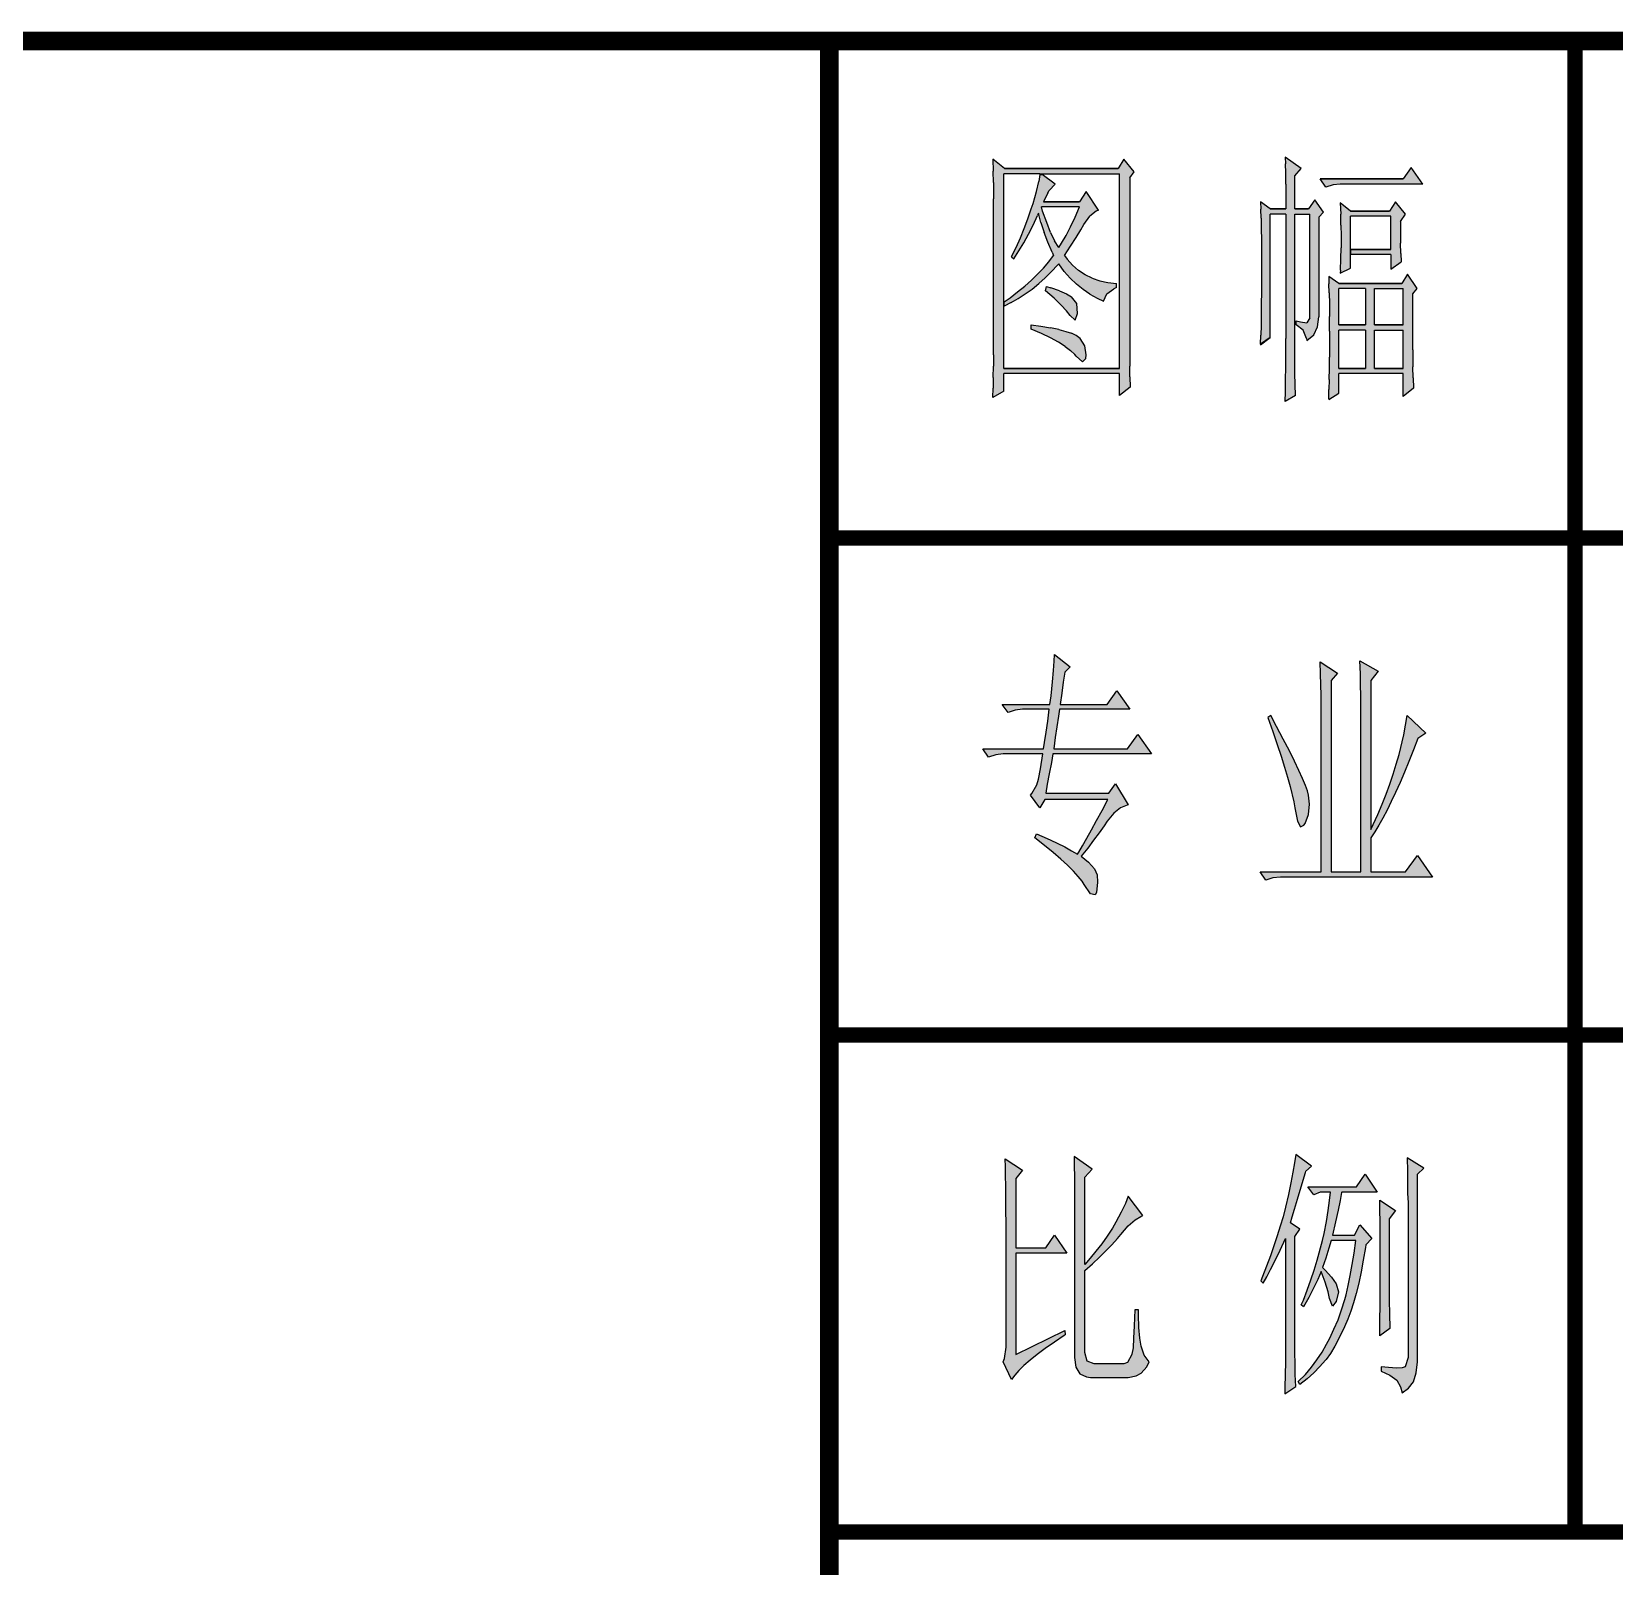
# Model space of a CAD drawing. Extents: x -383207 to 558143, y -95136 to 11777.
# Drawn here: x 192468 to 193742, y -92744 to -91509 of the extents above; entities that cross this region are included whole.
import ezdxf

# ---------------------------------------------------------------- set-up
doc = ezdxf.new("R2010")
doc.units = 0
doc.layers.get('0').update_dxf_attribs({"linetype": 'CONTINUOUS'})
doc.layers.add('1', color=7, linetype='CONTINUOUS')

msp = doc.modelspace()

# ---------------------------------------------------------------- hatches: boundary and pattern name
at = {"layer": '1'}
h = msp.add_hatch(color=2, dxfattribs=at)
h.paths.add_polyline_path([(193351.5, -91626.7), (193355, -91621.7), (193346.8, -91611.7), (193342.1, -91619.2), (193250.7, -91619.2), (193241.3, -91611.7), (193241.6, -91621.3), (193241.8, -91630.3), (193241.9, -91638.8), (193241.9, -91643.4), (193241.9, -91769.2), (193241.9, -91778.2), (193241.7, -91787.2), (193241.5, -91796), (193241.3, -91803.4), (193250.1, -91798.4), (193250.1, -91784.2), (193343.3, -91784.2), (193343.3, -91801.7), (193352, -91795), (193351.7, -91786.8), (193351.5, -91778.1), (193351.5, -91768.7), (193351.5, -91765)])
h.paths.add_polyline_path([(193250.1, -91623.4), (193279.2, -91623.4), (193343.3, -91623.4), (193343.3, -91780), (193250.1, -91780), (193250.1, -91730)], flags=16)
h.paths.add_polyline_path([(193255.2, -91723.1), (193261.3, -91718.5), (193267, -91713.9), (193272.4, -91709.1), (193277.4, -91704.2), (193282.1, -91699.3), (193286.3, -91694.3), (193290.3, -91689.2), (193289, -91686.5), (193285.6, -91678.5), (193282.7, -91670.6), (193280.1, -91662.7), (193278, -91655), (193277.2, -91656.9), (193273.8, -91664.6), (193270.2, -91671.9), (193266.3, -91678.9), (193262.4, -91685.5), (193258.2, -91691.7), (193256.5, -91690.1), (193256.5, -91689.9), (193260.1, -91682.6), (193263.5, -91675), (193266.7, -91667.4), (193269.5, -91659.6), (193272.2, -91651.7), (193273.7, -91647.2), (193276.5, -91637.6), (193278.3, -91629.6), (193279.1, -91623.9), (193281, -91623.9), (193291.4, -91631.7), (193286.8, -91636.7), (193285.6, -91638.6), (193282.1, -91645.9), (193311.2, -91645.9), (193316.5, -91637.5), (193326.4, -91652.6), (193324.4, -91653.5), (193319.4, -91657.6), (193314.7, -91664.2), (193312.2, -91668.6), (193308.3, -91674.7), (193304, -91681.6), (193299, -91689.2), (193301.2, -91692.1), (193305.5, -91696.9), (193310.3, -91701.1), (193315.6, -91704.6), (193321.2, -91707.4), (193327.4, -91709.5), (193333.9, -91710.9), (193341, -91711.7), (193341, -91715), (193338.7, -91716), (193333, -91720.1), (193330.5, -91725.9), (193325.3, -91723.6), (193319.5, -91720.3), (193314, -91716.6), (193308.7, -91712.2), (193303.7, -91707.3), (193298.9, -91701.9), (193294.4, -91695.9), (193293.5, -91696.9), (193288.5, -91702.1), (193283.5, -91707.1), (193278.3, -91711.7), (193272.9, -91716.1), (193267.4, -91720), (193261.8, -91723.7), (193256, -91727), (193250.6, -91729.8), (193250.6, -91726.3)], flags=0)
h.paths.add_polyline_path([(193283.8, -91717.5), (193284.5, -91714.2), (193288, -91715.2), (193295.1, -91717.7), (193300.7, -91720.1), (193304.8, -91722.5), (193308.9, -91727.8), (193309.5, -91735.9), (193307.6, -91741.2), (193303.7, -91737.5), (193300.7, -91733.7), (193296.3, -91729), (193290.7, -91723.6)], flags=0)
h.paths.add_polyline_path([(193272.2, -91745), (193280.1, -91746.1), (193287.8, -91747.4), (193294.4, -91748.7), (193300, -91750.2), (193304.7, -91751.7), (193308.3, -91753.4), (193311.6, -91756), (193315.5, -91761.9), (193316.5, -91769.2), (193316.2, -91772), (193313.5, -91774.8), (193308.3, -91770.1), (193307.3, -91768.8), (193303.9, -91765.7), (193299.5, -91762.4), (193294.2, -91759), (193287.8, -91755.5), (193280.5, -91752), (193272.2, -91748.4)], flags=0)
h.paths.add_polyline_path([(193294.4, -91682.6), (193291.1, -91677.3), (193287.9, -91670.7), (193284.7, -91662.7), (193281.4, -91653.5), (193280.4, -91650), (193311.2, -91650), (193307.6, -91658.4), (193304, -91666.1), (193300.3, -91673), (193296.6, -91679.3)], flags=0)
h = msp.add_hatch(color=2, dxfattribs=at)
h.paths.add_polyline_path([(193484.3, -91625), (193489.5, -91619.2), (193476.7, -91610), (193476.9, -91615.3), (193477.2, -91622.5), (193477.2, -91631.7), (193477.3, -91642.9), (193477.3, -91651.7), (193464.5, -91651.7), (193456.9, -91645.9), (193457.1, -91651.8), (193457.3, -91659), (193457.4, -91667.3), (193457.5, -91676.8), (193457.5, -91687.6), (193457.5, -91698.4), (193457.5, -91708.8), (193457.5, -91718.7), (193457.4, -91728.1), (193457.3, -91737), (193457.2, -91745.4), (193457.1, -91753.3), (193456.9, -91760.6), (193464.5, -91755), (193464.5, -91655.9), (193477.3, -91655.9), (193477.3, -91755.9), (193477.3, -91763), (193477.2, -91770.8), (193477.2, -91779.4), (193477, -91788.8), (193476.9, -91798.9), (193476.7, -91806.7), (193484.9, -91801.7), (193484.7, -91793), (193484.5, -91784.1), (193484.4, -91775.2), (193484.3, -91766.3), (193484.3, -91759.2), (193484.3, -91655.9), (193496.6, -91655.9), (193496.6, -91739.2), (193494.2, -91743.4), (193488.9, -91742.5), (193485.5, -91741.7), (193485.5, -91745), (193491, -91749.2), (193493.9, -91755.8), (193494.2, -91757.5), (193499.6, -91752.9), (193502.7, -91746.5), (193503.6, -91738.6), (193503.6, -91658.4), (193507.6, -91654.2), (193500.6, -91644.2), (193495.4, -91651.7), (193484.3, -91651.7)])
h.paths.add_polyline_path([(193578.1, -91618.4), (193571.7, -91627.5), (193504.7, -91627.5), (193509.4, -91634.2), (193515.2, -91632.3), (193521, -91631.7), (193587.4, -91631.7)])
h.paths.add_polyline_path([(193529.2, -91657.5), (193561.8, -91657.5), (193561.8, -91684.2), (193529.2, -91684.2), (193529.2, -91688.4), (193561.8, -91688.4), (193561.8, -91700), (193570, -91694.2), (193569.7, -91687.5), (193569.5, -91679.1), (193569.4, -91669.1), (193569.4, -91661.7), (193573.5, -91655.9), (193565.3, -91645.9), (193560.7, -91653.4), (193529.2, -91653.4), (193521, -91646.7), (193521.3, -91655.8), (193521.5, -91664.7), (193521.6, -91673.4), (193521.6, -91674.2), (193521.6, -91682.9), (193521.4, -91691.8), (193521.1, -91700.8), (193521, -91703.4), (193529.2, -91699.2), (193529.2, -91688.4), (193529.2, -91684.2)])
h.paths.add_polyline_path([(193579.3, -91720), (193582.8, -91715.8), (193575.2, -91704.2), (193570.6, -91711.7), (193519.9, -91711.7), (193511.7, -91705.9), (193511.9, -91711.9), (193512.1, -91719.3), (193512.2, -91728.1), (193512.2, -91738.3), (193512.3, -91750), (193512.3, -91750.9), (193512.3, -91761.3), (193512.2, -91771), (193512.2, -91780.2), (193512, -91788.8), (193511.9, -91796.9), (193511.7, -91804.4), (193511.7, -91805), (193519.9, -91800), (193519.9, -91784.2), (193571.7, -91784.2), (193571.7, -91802.5), (193579.9, -91795.9), (193579.6, -91787.5), (193579.4, -91778.7), (193579.3, -91769.5), (193579.3, -91765)])
h.paths.add_polyline_path([(193519.9, -91715.8), (193541.4, -91715.8), (193541.4, -91745), (193519.9, -91745)], flags=16)
h.paths.add_polyline_path([(193519.9, -91749.2), (193541.4, -91749.2), (193541.4, -91780), (193519.9, -91780)], flags=16)
h.paths.add_polyline_path([(193548.4, -91715.8), (193571.7, -91715.8), (193571.7, -91745), (193548.4, -91745)], flags=16)
h.paths.add_polyline_path([(193548.4, -91749.2), (193571.7, -91749.2), (193571.7, -91780), (193548.4, -91780)], flags=16)
h = msp.add_hatch(color=2, dxfattribs=at)
h.paths.add_polyline_path([(193286.8, -92106.3), (193288.5, -92097.1), (193289.7, -92090.2), (193369.1, -92090.2), (193358, -92074.6), (193349.7, -92086.2), (193290.4, -92086.2), (193291.6, -92077.2), (193293, -92068.4), (193294.2, -92059.8), (193294.9, -92054.4), (193351.6, -92054.4), (193341.1, -92039.5), (193333.5, -92050.4), (193295.6, -92050.4), (193296.8, -92041.3), (193298, -92032.6), (193299.2, -92024.5), (193303.7, -92020.2), (193290.9, -92010.3), (193290.6, -92015.7), (193290.1, -92023.1), (193289.4, -92032.3), (193288.2, -92043.5), (193287.3, -92050.4), (193248.9, -92050.4), (193253.6, -92057), (193259.3, -92055.1), (193265.2, -92054.4), (193286.8, -92054.4), (193285.6, -92063.9), (193284.2, -92072.7), (193283, -92081), (193282.1, -92086.2), (193233.2, -92086.2), (193238, -92092.8), (193243.7, -92090.9), (193249.6, -92090.2), (193281.6, -92090.2), (193279.7, -92102.3), (193278.1, -92110.6), (193276.9, -92115.3), (193272.8, -92122.2), (193271.6, -92123.6), (193279.2, -92133.6), (193283.3, -92127), (193334, -92127), (193329.3, -92135.7), (193324.8, -92144), (193320.7, -92151.4), (193316.9, -92158), (193313.6, -92164.2), (193310.5, -92169.4), (193309.6, -92171.1), (193304.6, -92168.2), (193299.4, -92165.2), (193287.5, -92159.5), (193280.9, -92156.4), (193276.4, -92154.5), (193275.2, -92157.8), (193283, -92164), (193289.9, -92169.7), (193296.1, -92174.9), (193301.5, -92179.9), (193306.3, -92184.6), (193310.1, -92188.9), (193313.2, -92192.7), (193314.8, -92195.3), (193320, -92202.9), (193323.8, -92203.8), (193324.8, -92201.9), (193325.7, -92193.6), (193325.2, -92187.7), (193323.1, -92182.9), (193318.4, -92177.5), (193312.4, -92172.7), (193317.7, -92166.1), (193322.4, -92159.7), (193326.9, -92153.8), (193330.9, -92148.1), (193333.5, -92144.5), (193338.8, -92138.1), (193344.2, -92133.8), (193349.4, -92131.5), (193350.4, -92131.2), (193340, -92114.4), (193334.7, -92122), (193284, -92122), (193285.2, -92114.6)])
h.paths.add_polyline_path([(193494.6, -92120.1), (193492.9, -92115.6), (193490.6, -92110.1), (193487.7, -92103.7), (193484.2, -92096.1), (193480.1, -92087.8), (193475.1, -92078.3), (193469.7, -92068.1), (193465.2, -92059.4), (193462.8, -92061), (193466.8, -92072.2), (193470.2, -92082.6), (193473.5, -92092.1), (193476.1, -92100.9), (193478.5, -92108.9), (193480.6, -92116.5), (193483.7, -92128.9), (193484.4, -92133.6), (193486.5, -92144.3), (193488.9, -92149), (193491.7, -92147.6), (193492.7, -92146.2), (193495.3, -92139.1), (193496.2, -92130.8), (193495.5, -92123.6)], flags=17)
h.paths.add_polyline_path([(193545.6, -92031.2), (193551.5, -92023.6), (193536.8, -92015.3), (193537.3, -92025.9), (193537.3, -92035.2), (193537.5, -92043), (193537.5, -92185.3), (193513.6, -92185.3), (193513.6, -92031.2), (193518.8, -92025.2), (193504.8, -92016.2), (193505, -92025.7), (193505.3, -92034.7), (193505.5, -92043), (193505.5, -92185.3), (193456.4, -92185.3), (193461.1, -92192), (193466.8, -92190.1), (193472.8, -92189.6), (193595.1, -92189.6), (193583, -92172), (193573.6, -92185.3), (193545.6, -92185.3), (193545.6, -92157.8), (193548.7, -92153.1), (193552, -92147.6), (193555.3, -92141.9), (193558.6, -92135.5), (193561.9, -92128.6), (193565.5, -92121.3), (193569.1, -92113.4), (193572.6, -92105.1), (193576.2, -92096.4), (193580, -92086.9), (193583.5, -92077.9), (193589.9, -92073.6), (193574.7, -92059.4), (193573.6, -92067.2), (193572.1, -92075), (193568.3, -92090.7), (193566, -92098.5), (193563.6, -92106.6), (193561, -92114.6), (193557.9, -92122.7), (193554.6, -92130.8), (193551.3, -92139.1), (193545.6, -92151.2)])
h = msp.add_hatch(color=2, dxfattribs=at)
h.paths.add_polyline_path([(193271.4, -92578.3), (193277.1, -92573.8), (193283.5, -92568.8), (193290.9, -92563.8), (193298.7, -92558.4), (193299.6, -92557.9), (193299.2, -92554.3), (193260, -92573.6), (193260, -92492), (193300.8, -92492), (193290.9, -92477.7), (193284, -92487.7), (193260, -92487.7), (193260, -92432), (193265.2, -92425.3), (193251.3, -92416.1), (193251.5, -92422.5), (193251.5, -92429.8), (193251.7, -92437.9), (193251.7, -92457.3), (193252, -92468.7), (193252, -92567.9), (193250.8, -92576.9), (193249.6, -92579.5), (193256.5, -92593.7), (193259.1, -92590.2), (193262.4, -92586.6), (193266.4, -92582.6)])
h.paths.add_polyline_path([(193365.3, -92583.5), (193367.2, -92579.5), (193363.2, -92574.3), (193360.8, -92566.9), (193359.6, -92560.5), (193358.9, -92552), (193358.5, -92541.8), (193358.5, -92537.7), (193355.6, -92537.7), (193355.1, -92550.5), (193354.7, -92560.5), (193354.2, -92568.3), (193353.2, -92573.3), (193353.2, -92573.6), (193349.7, -92580.2), (193346.8, -92581.1), (193322.9, -92581.1), (193317.4, -92579), (193315.5, -92572.1), (193315.3, -92571.2), (193315.3, -92506.2), (193321.5, -92500.7), (193327.1, -92495.3), (193332.4, -92490.3), (193337.1, -92485.3), (193341.6, -92480.3), (193344.5, -92477), (193350.4, -92470.1), (193355.8, -92465.2), (193360.6, -92462.6), (193362, -92461.8), (193350.4, -92446.2), (193348, -92452.1), (193344.7, -92459.2), (193340.4, -92467.1), (193337.6, -92472), (193333.3, -92478.5), (193329, -92484.6), (193324.3, -92490.5), (193319.6, -92496.2), (193315.3, -92501.2), (193315.3, -92431), (193321.2, -92424.4), (193306.7, -92414.4), (193306.7, -92422.2), (193307, -92430.5), (193307.2, -92439.6), (193307.2, -92576.2), (193308.2, -92584), (193311.5, -92589.2), (193316.7, -92591.6), (193320, -92592.1), (193350.4, -92592.1), (193356.8, -92590.9), (193360.8, -92588.7)])
h.paths.add_polyline_path([(193484.4, -92572.4), (193484.4, -92478.7), (193488.4, -92472.8), (193480.8, -92467.8), (193482.3, -92463), (193484.2, -92456.6), (193486.5, -92448.6), (193489.4, -92438.6), (193492.9, -92427.2), (193493.2, -92426), (193497.9, -92422), (193485.1, -92412.8), (193484.2, -92419.4), (193482.7, -92427), (193481.3, -92435.5), (193479.2, -92445), (193476.8, -92455.2), (193474.9, -92462.8), (193472.5, -92470.4), (193470.2, -92478.2), (193467.5, -92486.3), (193464.7, -92494.3), (193461.6, -92502.6), (193458.3, -92510.9), (193457.1, -92514.5), (193458.8, -92516.2), (193461.9, -92511.2), (193464.9, -92505.3), (193468.7, -92497.9), (193472.5, -92489.6), (193476.8, -92480.3), (193476.8, -92580), (193476.6, -92589.4), (193476.3, -92600.4), (193476.3, -92605.3), (193485.1, -92599.4), (193484.6, -92589.9), (193484.6, -92580.9)])
h.paths.add_polyline_path([(193522.2, -92442.9), (193550.8, -92442.9), (193541.1, -92428.6), (193534, -92438.6), (193494.8, -92438.6), (193499.6, -92445.2), (193504.8, -92442.9), (193513.1, -92442.9), (193512.4, -92449.8), (193511.2, -92457.8), (193509.8, -92466.6), (193507.9, -92476.3), (193506.7, -92482), (193502.4, -92497.7), (193500, -92505.7), (193497.2, -92513.6), (193494.3, -92521.9), (193491.3, -92529.9), (193489.6, -92533.7), (193491.5, -92535.4), (193495.8, -92527.8), (193499.3, -92520.4), (193502.9, -92513.3), (193505.5, -92506.9), (193508.8, -92515.4), (193511.2, -92523.3), (193512.4, -92528.7), (193514.7, -92534.7), (193517.6, -92531.1), (193519.5, -92523.3), (193517.6, -92516.9), (193514, -92511.4), (193508.8, -92505.7), (193506.7, -92503.6), (193509.3, -92496.2), (193511.7, -92488.2), (193513.6, -92482), (193533.5, -92482), (193532.1, -92492), (193530.6, -92501.2), (193529, -92510), (193527.3, -92518.1), (193525.7, -92525.6), (193524.7, -92529.4), (193522.1, -92537.7), (193519.3, -92545.8), (193515.9, -92553.4), (193512.6, -92560.5), (193510, -92565.3), (193506.4, -92571.9), (193502.2, -92578.1), (193497.7, -92584), (193492.9, -92589.7), (193487.2, -92595.4), (193488.4, -92597.7), (193494.3, -92593.2), (193499.6, -92588.5), (193504.5, -92583.3), (193509.1, -92578.3), (193509.5, -92577.8), (193513.1, -92572.8), (193516.6, -92566.9), (193520.4, -92559.8), (193524.5, -92551.3), (193527.1, -92545.3), (193529.4, -92538.9), (193531.6, -92532.1), (193533.7, -92524.5), (193535.9, -92516.2), (193537.8, -92507.1), (193539.4, -92497.7), (193541.3, -92487.5), (193541.5, -92485.3), (193546.3, -92480.3), (193536.8, -92469.4), (193532.3, -92477.7), (193514.7, -92477.7), (193517.1, -92466.8), (193519.3, -92457.6), (193520.9, -92449.8)])
h.paths.add_polyline_path([(193560.3, -92464.5), (193565.5, -92457.8), (193552.7, -92449.5), (193552.9, -92457.8), (193553.2, -92466.6), (193553.2, -92535.1), (193552.9, -92545.1), (193552.7, -92557), (193552.7, -92558.6), (193560.8, -92552.7), (193560.5, -92540.6), (193560.3, -92530.6)])
h.paths.add_polyline_path([(193583, -92428.6), (193588.3, -92423.7), (193574.7, -92415.4), (193575, -92426), (193575.2, -92435.5), (193575.2, -92444.1), (193575.5, -92451.4), (193575.5, -92576.2), (193573.3, -92583.5), (193570.7, -92584.5), (193566.2, -92584.7), (193559.8, -92584.2), (193553.9, -92583.5), (193553.9, -92587.1), (193561, -92590.2), (193566.4, -92594.4), (193569.5, -92599.6), (193570.7, -92604.4), (193575.9, -92600.8), (193580, -92595.6), (193582.1, -92588.5), (193583, -92579.7)])

# ---------------------------------------------------------------- linework, layer by layer
at = {"color": 2}
for p, q in [((193250.7, -91619.2), (193241.3, -91611.7)), ((193241.3, -91611.7), (193241.6, -91621.3)), ((193342.1, -91619.2), (193250.7, -91619.2)), ((193342.1, -91619.2), (193250.7, -91619.2)), ((193250.7, -91619.2), (193342.1, -91619.2)), ((193250.7, -91619.2), (193250.7, -91619.2)), ((193346.8, -91611.7), (193342.1, -91619.2)), ((193355, -91621.7), (193346.8, -91611.7)), ((193489.5, -91619.2), (193476.7, -91610)), ((193476.7, -91610), (193476.9, -91615.3)), ((193477.2, -91622.5), (193476.9, -91615.3)), ((193484.3, -91625), (193489.5, -91619.2)), ((193578.1, -91618.4), (193571.7, -91627.5)), ((193587.4, -91631.7), (193578.1, -91618.4)), ((193241.8, -91630.3), (193241.6, -91621.3)), ((193241.8, -91630.3), (193241.9, -91638.8)), ((193250.1, -91730), (193250.1, -91623.4)), ((193279.2, -91623.4), (193250.1, -91623.4)), ((193276.5, -91637.6), (193278.3, -91629.6)), ((193279.1, -91623.9), (193278.3, -91629.6)), ((193279.1, -91623.9), (193281, -91623.9)), ((193279.2, -91623.4), (193343.3, -91623.4)), ((193291.4, -91631.7), (193281, -91623.9)), ((193291.4, -91631.7), (193286.8, -91636.7)), ((193343.3, -91780), (193343.3, -91623.4)), ((193351.5, -91626.7), (193355, -91621.7)), ((193351.5, -91626.7), (193351.5, -91765)), ((193477.2, -91631.7), (193477.2, -91622.5)), ((193477.2, -91631.7), (193477.3, -91642.9)), ((193484.3, -91651.7), (193484.3, -91625)), ((193509.4, -91634.2), (193504.7, -91627.5)), ((193571.7, -91627.5), (193504.7, -91627.5)), ((193571.7, -91627.5), (193504.7, -91627.5)), ((193504.7, -91627.5), (193571.7, -91627.5)), ((193504.7, -91627.5), (193504.7, -91627.5)), ((193515.2, -91632.3), (193509.4, -91634.2)), ((193521, -91631.7), (193515.2, -91632.3)), ((193587.4, -91631.7), (193521, -91631.7)), ((193241.9, -91638.8), (193241.9, -91643.4)), ((193241.9, -91769.2), (193241.9, -91643.4)), ((193273.7, -91647.2), (193276.5, -91637.6)), ((193285.6, -91638.6), (193282.1, -91645.9)), ((193285.6, -91638.6), (193286.8, -91636.7)), ((193316.5, -91637.5), (193311.2, -91645.9)), ((193326.4, -91652.6), (193316.5, -91637.5)), ((193477.3, -91642.9), (193477.3, -91651.7)), ((193500.6, -91644.2), (193495.4, -91651.7)), ((193507.6, -91654.2), (193500.6, -91644.2)), ((193269.5, -91659.6), (193272.2, -91651.7)), ((193272.2, -91651.7), (193273.7, -91647.2)), ((193273.8, -91664.6), (193277.2, -91656.9)), ((193278, -91655), (193277.2, -91656.9)), ((193280.1, -91662.7), (193278, -91655)), ((193311.2, -91650), (193280.4, -91650)), ((193281.4, -91653.5), (193280.4, -91650)), ((193284.7, -91662.7), (193281.4, -91653.5)), ((193311.2, -91645.9), (193282.1, -91645.9)), ((193311.2, -91645.9), (193282.1, -91645.9)), ((193282.1, -91645.9), (193311.2, -91645.9)), ((193282.1, -91645.9), (193282.1, -91645.9)), ((193304, -91666.1), (193307.6, -91658.4)), ((193307.6, -91658.4), (193311.2, -91650)), ((193314.7, -91664.2), (193319.4, -91657.6)), ((193324.4, -91653.5), (193319.4, -91657.6)), ((193326.4, -91652.6), (193324.4, -91653.5)), ((193456.9, -91645.9), (193457.1, -91651.8)), ((193464.5, -91651.7), (193456.9, -91645.9)), ((193457.3, -91659), (193457.1, -91651.8)), ((193477.3, -91651.7), (193464.5, -91651.7)), ((193477.3, -91651.7), (193464.5, -91651.7)), ((193464.5, -91651.7), (193477.3, -91651.7)), ((193464.5, -91651.7), (193464.5, -91651.7)), ((193477.3, -91655.9), (193464.5, -91655.9)), ((193464.5, -91755), (193464.5, -91655.9)), ((193477.3, -91655.9), (193477.3, -91755.9)), ((193484.3, -91651.7), (193495.4, -91651.7)), ((193495.4, -91651.7), (193484.3, -91651.7)), ((193495.4, -91651.7), (193484.3, -91651.7)), ((193484.3, -91759.2), (193484.3, -91655.9)), ((193484.3, -91655.9), (193496.6, -91655.9)), ((193496.6, -91739.2), (193496.6, -91655.9)), ((193503.6, -91658.4), (193507.6, -91654.2)), ((193503.6, -91658.4), (193503.6, -91738.4)), ((193521, -91646.7), (193521.3, -91655.8)), ((193529.2, -91653.4), (193521, -91646.7)), ((193521.5, -91664.7), (193521.3, -91655.8)), ((193560.7, -91653.4), (193529.2, -91653.4)), ((193560.7, -91653.4), (193529.2, -91653.4)), ((193529.2, -91653.4), (193560.7, -91653.4)), ((193529.2, -91653.4), (193529.2, -91653.4)), ((193561.8, -91657.5), (193529.2, -91657.5)), ((193529.2, -91684.2), (193529.2, -91657.5)), ((193565.3, -91645.9), (193560.7, -91653.4)), ((193561.8, -91684.2), (193561.8, -91657.5)), ((193573.5, -91655.9), (193565.3, -91645.9)), ((193569.4, -91661.7), (193573.5, -91655.9)), ((193263.5, -91675), (193266.7, -91667.4)), ((193266.7, -91667.4), (193269.5, -91659.6)), ((193270.2, -91671.9), (193273.8, -91664.6)), ((193280.1, -91662.7), (193282.7, -91670.6)), ((193285.6, -91678.5), (193282.7, -91670.6)), ((193287.9, -91670.7), (193284.7, -91662.7)), ((193287.9, -91670.7), (193291.1, -91677.3)), ((193300.3, -91673), (193304, -91666.1)), ((193308.3, -91674.7), (193312.2, -91668.6)), ((193312.2, -91668.6), (193314.7, -91664.2)), ((193457.3, -91659), (193457.4, -91667.3)), ((193457.4, -91667.3), (193457.5, -91676.8)), ((193521.5, -91664.7), (193521.6, -91673.4)), ((193569.4, -91661.7), (193569.4, -91669.1)), ((193569.4, -91669.1), (193569.5, -91679.1)), ((193256.5, -91689.9), (193260.1, -91682.6)), ((193260.1, -91682.6), (193263.5, -91675)), ((193262.4, -91685.5), (193266.3, -91678.9)), ((193266.3, -91678.9), (193270.2, -91671.9)), ((193289, -91686.5), (193285.6, -91678.5)), ((193294.4, -91682.6), (193291.1, -91677.3)), ((193294.4, -91682.6), (193296.6, -91679.3)), ((193296.6, -91679.3), (193300.3, -91673)), ((193299, -91689.2), (193304, -91681.6)), ((193304, -91681.6), (193308.3, -91674.7)), ((193457.5, -91676.8), (193457.5, -91687.6)), ((193521.4, -91691.8), (193521.6, -91682.9)), ((193521.6, -91673.4), (193521.6, -91674.2)), ((193521.6, -91674.2), (193521.6, -91682.9)), ((193569.7, -91687.5), (193569.5, -91679.1)), ((193256.5, -91689.9), (193256.5, -91690.1)), ((193256.5, -91690.1), (193258.2, -91691.7)), ((193258.2, -91691.7), (193262.4, -91685.5)), ((193282.1, -91699.3), (193286.3, -91694.3)), ((193286.3, -91694.3), (193290.3, -91689.2)), ((193289, -91686.5), (193290.3, -91689.2)), ((193294.4, -91695.9), (193293.5, -91696.9)), ((193298.9, -91701.9), (193294.4, -91695.9)), ((193299, -91689.2), (193301.2, -91692.1)), ((193305.5, -91696.9), (193301.2, -91692.1)), ((193457.5, -91687.6), (193457.5, -91698.4)), ((193521.1, -91700.8), (193521.4, -91691.8)), ((193529.2, -91684.2), (193529.2, -91688.4)), ((193529.2, -91688.4), (193529.2, -91684.2)), ((193561.8, -91684.2), (193529.2, -91684.2)), ((193561.8, -91684.2), (193529.2, -91684.2)), ((193529.2, -91684.2), (193561.8, -91684.2)), ((193529.2, -91684.2), (193529.2, -91684.2)), ((193561.8, -91688.4), (193529.2, -91688.4)), ((193529.2, -91699.2), (193529.2, -91688.4)), ((193561.8, -91688.4), (193561.8, -91700)), ((193561.8, -91700), (193570, -91694.2)), ((193569.7, -91687.5), (193570, -91694.2)), ((193267, -91713.9), (193272.4, -91709.1)), ((193272.4, -91709.1), (193277.4, -91704.2)), ((193277.4, -91704.2), (193282.1, -91699.3)), ((193278.3, -91711.7), (193283.5, -91707.1)), ((193283.5, -91707.1), (193288.5, -91702.1)), ((193288.5, -91702.1), (193293.5, -91696.9)), ((193303.7, -91707.3), (193298.9, -91701.9)), ((193308.7, -91712.2), (193303.7, -91707.3)), ((193305.5, -91696.9), (193310.3, -91701.1)), ((193315.6, -91704.6), (193310.3, -91701.1)), ((193321.2, -91707.4), (193315.6, -91704.6)), ((193321.2, -91707.4), (193327.4, -91709.5)), ((193457.5, -91698.4), (193457.5, -91708.8)), ((193457.5, -91708.8), (193457.5, -91718.7)), ((193511.7, -91705.9), (193511.9, -91711.9)), ((193519.9, -91711.7), (193511.7, -91705.9)), ((193521, -91703.4), (193529.2, -91699.2)), ((193521.1, -91700.8), (193521, -91703.4)), ((193575.2, -91704.2), (193570.6, -91711.7)), ((193582.8, -91715.8), (193575.2, -91704.2)), ((193255.2, -91723.1), (193261.3, -91718.5)), ((193261.3, -91718.5), (193267, -91713.9)), ((193261.8, -91723.7), (193267.4, -91720)), ((193267.4, -91720), (193272.9, -91716.1)), ((193272.9, -91716.1), (193278.3, -91711.7)), ((193283.8, -91717.5), (193284.5, -91714.2)), ((193290.7, -91723.6), (193283.8, -91717.5)), ((193284.5, -91714.2), (193288, -91715.2)), ((193295.1, -91717.7), (193288, -91715.2)), ((193295.1, -91717.7), (193300.7, -91720.1)), ((193300.7, -91720.1), (193304.8, -91722.5)), ((193314, -91716.6), (193308.7, -91712.2)), ((193319.5, -91720.3), (193314, -91716.6)), ((193319.5, -91720.3), (193325.3, -91723.6)), ((193327.4, -91709.5), (193333.9, -91710.9)), ((193330.5, -91725.9), (193333, -91720.1)), ((193333, -91720.1), (193338.7, -91716)), ((193333.9, -91710.9), (193341, -91711.7)), ((193341, -91715), (193338.7, -91716)), ((193341, -91715), (193341, -91711.7)), ((193457.5, -91718.7), (193457.4, -91728.1)), ((193512.1, -91719.3), (193511.9, -91711.9)), ((193512.1, -91719.3), (193512.2, -91728.1)), ((193570.6, -91711.7), (193519.9, -91711.7)), ((193570.6, -91711.7), (193519.9, -91711.7)), ((193519.9, -91711.7), (193570.6, -91711.7)), ((193519.9, -91711.7), (193519.9, -91711.7)), ((193541.4, -91715.8), (193519.9, -91715.8)), ((193519.9, -91745), (193519.9, -91715.8)), ((193541.4, -91715.8), (193541.4, -91745)), ((193548.4, -91715.8), (193571.7, -91715.8)), ((193548.4, -91745), (193548.4, -91715.8)), ((193571.7, -91745), (193571.7, -91715.8)), ((193579.3, -91720), (193582.8, -91715.8)), ((193579.3, -91765), (193579.3, -91720)), ((193250.1, -91780), (193250.1, -91730)), ((193250.6, -91726.3), (193255.2, -91723.1)), ((193250.6, -91729.8), (193250.6, -91726.3)), ((193256, -91727), (193250.6, -91729.8)), ((193256, -91727), (193261.8, -91723.7)), ((193296.3, -91729), (193290.7, -91723.6)), ((193296.3, -91729), (193300.7, -91733.7)), ((193303.7, -91737.5), (193300.7, -91733.7)), ((193308.9, -91727.8), (193304.8, -91722.5)), ((193309.5, -91735.9), (193308.9, -91727.8)), ((193325.3, -91723.6), (193330.5, -91725.9)), ((193457.4, -91728.1), (193457.3, -91737)), ((193512.2, -91728.1), (193512.2, -91738.3)), ((193272.2, -91748.4), (193272.2, -91745)), ((193272.2, -91745), (193280.1, -91746.1)), ((193280.1, -91746.1), (193287.8, -91747.4)), ((193294.4, -91748.7), (193287.8, -91747.4)), ((193303.7, -91737.5), (193307.6, -91741.2)), ((193307.6, -91741.2), (193309.5, -91735.9)), ((193457.2, -91745.4), (193457.1, -91753.3)), ((193457.3, -91737), (193457.2, -91745.4)), ((193485.5, -91745), (193485.5, -91741.7)), ((193485.5, -91741.7), (193488.9, -91742.5)), ((193491, -91749.2), (193485.5, -91745)), ((193488.9, -91742.5), (193494.2, -91743.4)), ((193496.6, -91739.2), (193494.2, -91743.4)), ((193499.6, -91752.9), (193502.7, -91746.5)), ((193502.7, -91746.5), (193503.6, -91738.6)), ((193503.6, -91738.4), (193503.6, -91738.6)), ((193512.3, -91750), (193512.2, -91738.3)), ((193541.4, -91745), (193519.9, -91745)), ((193541.4, -91745), (193519.9, -91745)), ((193519.9, -91745), (193541.4, -91745)), ((193519.9, -91745), (193519.9, -91745)), ((193548.4, -91745), (193571.7, -91745)), ((193571.7, -91745), (193548.4, -91745)), ((193571.7, -91745), (193548.4, -91745)), ((193280.5, -91752), (193272.2, -91748.4)), ((193287.8, -91755.5), (193280.5, -91752)), ((193294.2, -91759), (193287.8, -91755.5)), ((193299.5, -91762.4), (193294.2, -91759)), ((193294.4, -91748.7), (193300, -91750.2)), ((193300, -91750.2), (193304.7, -91751.7)), ((193308.3, -91753.4), (193304.7, -91751.7)), ((193311.6, -91756), (193308.3, -91753.4)), ((193315.5, -91761.9), (193311.6, -91756)), ((193456.9, -91760.6), (193457.1, -91753.3)), ((193464.5, -91755), (193456.9, -91760.6)), ((193456.9, -91760.9), (193464.5, -91755)), ((193464.5, -91755), (193456.9, -91760.6)), ((193477.3, -91763), (193477.3, -91755.9)), ((193484.3, -91766.3), (193484.3, -91759.2)), ((193493.9, -91755.8), (193491, -91749.2)), ((193493.9, -91755.8), (193494.2, -91757.5)), ((193494.2, -91757.5), (193499.6, -91752.9)), ((193512.3, -91750), (193512.3, -91750.9)), ((193512.3, -91750.9), (193512.3, -91761.3)), ((193519.9, -91780), (193519.9, -91749.2)), ((193541.4, -91749.2), (193519.9, -91749.2)), ((193541.4, -91749.2), (193541.4, -91780)), ((193548.4, -91780), (193548.4, -91749.2)), ((193548.4, -91749.2), (193571.7, -91749.2)), ((193571.7, -91780), (193571.7, -91749.2)), ((193241.9, -91769.2), (193241.9, -91778.2)), ((193299.5, -91762.4), (193303.9, -91765.7)), ((193303.9, -91765.7), (193307.3, -91768.8)), ((193308.3, -91770.1), (193307.3, -91768.8)), ((193313.5, -91774.8), (193308.3, -91770.1)), ((193316.2, -91772), (193313.5, -91774.8)), ((193316.5, -91769.2), (193315.5, -91761.9)), ((193316.2, -91772), (193316.5, -91769.2)), ((193351.5, -91765), (193351.5, -91768.7)), ((193351.5, -91768.7), (193351.5, -91778.1)), ((193456.9, -91760.6), (193456.9, -91760.9)), ((193477.2, -91770.8), (193477.3, -91763)), ((193477.2, -91779.4), (193477.2, -91770.8)), ((193484.4, -91775.2), (193484.3, -91766.3)), ((193512.3, -91761.3), (193512.2, -91771)), ((193512.2, -91780.2), (193512.2, -91771)), ((193579.3, -91765), (193579.3, -91769.5)), ((193579.3, -91769.5), (193579.4, -91778.7)), ((193241.7, -91787.2), (193241.9, -91778.2)), ((193343.3, -91780), (193250.1, -91780)), ((193343.3, -91780), (193250.1, -91780)), ((193250.1, -91780), (193343.3, -91780)), ((193250.1, -91780), (193250.1, -91780)), ((193343.3, -91784.2), (193250.1, -91784.2)), ((193250.1, -91798.4), (193250.1, -91784.2)), ((193343.3, -91801.7), (193343.3, -91784.2)), ((193351.7, -91786.8), (193351.5, -91778.1)), ((193477, -91788.8), (193477.2, -91779.4)), ((193484.5, -91784.1), (193484.4, -91775.2)), ((193484.7, -91793), (193484.5, -91784.1)), ((193512, -91788.8), (193512.2, -91780.2)), ((193541.4, -91780), (193519.9, -91780)), ((193541.4, -91780), (193519.9, -91780)), ((193519.9, -91780), (193541.4, -91780)), ((193519.9, -91780), (193519.9, -91780)), ((193571.7, -91784.2), (193519.9, -91784.2)), ((193519.9, -91800), (193519.9, -91784.2)), ((193548.4, -91780), (193571.7, -91780)), ((193571.7, -91780), (193548.4, -91780)), ((193571.7, -91780), (193548.4, -91780)), ((193571.7, -91802.5), (193571.7, -91784.2)), ((193579.6, -91787.5), (193579.4, -91778.7)), ((193241.3, -91803.4), (193241.5, -91796)), ((193250.1, -91798.4), (193241.3, -91803.4)), ((193241.7, -91787.2), (193241.5, -91796)), ((193352, -91795), (193343.3, -91801.7)), ((193351.7, -91786.8), (193352, -91795)), ((193476.9, -91798.9), (193477, -91788.8)), ((193484.9, -91801.7), (193484.7, -91793)), ((193511.7, -91804.4), (193511.9, -91796.9)), ((193512, -91788.8), (193511.9, -91796.9)), ((193579.9, -91795.9), (193571.7, -91802.5)), ((193579.6, -91787.5), (193579.9, -91795.9)), ((193476.7, -91806.7), (193476.9, -91798.9)), ((193484.9, -91801.7), (193476.7, -91806.7)), ((193511.7, -91805), (193519.9, -91800)), ((193511.7, -91804.4), (193511.7, -91805))]:
    msp.add_line(p, q, dxfattribs=at)
at = {"layer": '1', "color": 2}
for points, const_width in [([(188609.6, -91516.5), (194509.9, -91516.5)], 15), ([(193109.9, -91516.5), (193109.9, -93116.5)], 15), ([(193709.9, -91516.5), (193709.9, -92716.5)], 12.5), ([(194509.9, -91916.5), (193109.9, -91916.5)], 12.5), ([(194509.9, -92316.5), (193109.9, -92316.5)], 12.5), ([(194509.9, -92716.5), (193109.9, -92716.5)], 12.5)]:
    msp.add_lwpolyline(points, dxfattribs=dict(at, const_width=const_width))
for points in [[(193325.2, -92187.7), (193325.7, -92193.6), (193324.8, -92201.9), (193323.8, -92203.8), (193320, -92202.9), (193314.8, -92195.3), (193313.2, -92192.7), (193310.1, -92188.9), (193306.3, -92184.6), (193301.5, -92179.9), (193296.1, -92174.9), (193289.9, -92169.7), (193283, -92164), (193275.2, -92157.8), (193276.4, -92154.5), (193280.9, -92156.4), (193287.5, -92159.5), (193299.4, -92165.2), (193304.6, -92168.2), (193309.6, -92171.1), (193310.5, -92169.4), (193313.6, -92164.2), (193316.9, -92158), (193320.7, -92151.4), (193324.8, -92144), (193329.3, -92135.7), (193334, -92127), (193283.3, -92127), (193279.2, -92133.6), (193271.6, -92123.6), (193272.8, -92122.2), (193276.9, -92115.3), (193278.1, -92110.6), (193279.7, -92102.3), (193281.6, -92090.2), (193249.6, -92090.2), (193243.7, -92090.9), (193238, -92092.8), (193233.2, -92086.2), (193282.1, -92086.2), (193283, -92081), (193284.2, -92072.7), (193285.6, -92063.9), (193286.8, -92054.4), (193265.2, -92054.4), (193259.3, -92055.1), (193253.6, -92057), (193248.9, -92050.4), (193287.3, -92050.4), (193288.2, -92043.5), (193289.4, -92032.3), (193290.1, -92023.1), (193290.6, -92015.7), (193290.9, -92010.3), (193303.7, -92020.2), (193299.2, -92024.5), (193298, -92032.6), (193296.8, -92041.3), (193295.6, -92050.4), (193333.5, -92050.4), (193341.1, -92039.5), (193351.6, -92054.4), (193294.9, -92054.4), (193294.2, -92059.8), (193293, -92068.4), (193291.6, -92077.2), (193290.4, -92086.2), (193349.7, -92086.2), (193358, -92074.6), (193369.1, -92090.2), (193289.7, -92090.2), (193288.5, -92097.1), (193286.8, -92106.3), (193285.2, -92114.6), (193284, -92122), (193334.7, -92122), (193340, -92114.4), (193350.4, -92131.2), (193349.4, -92131.5), (193344.2, -92133.8), (193338.8, -92138.1), (193333.5, -92144.5), (193330.9, -92148.1), (193326.9, -92153.8), (193322.4, -92159.7), (193317.7, -92166.1), (193312.4, -92172.7), (193318.4, -92177.5), (193323.1, -92182.9)], [(193545.6, -92185.3), (193573.6, -92185.3), (193583, -92172), (193595.1, -92189.6), (193472.8, -92189.6), (193466.8, -92190.1), (193461.1, -92192), (193456.4, -92185.3), (193505.5, -92185.3), (193505.5, -92043), (193505.3, -92034.7), (193505, -92025.7), (193504.8, -92016.2), (193518.8, -92025.2), (193513.6, -92031.2), (193513.6, -92185.3), (193537.5, -92185.3), (193537.5, -92043), (193537.3, -92035.2), (193537.3, -92025.9), (193536.8, -92015.3), (193551.5, -92023.6), (193545.6, -92031.2), (193545.6, -92151.2), (193551.3, -92139.1), (193554.6, -92130.8), (193557.9, -92122.7), (193561, -92114.6), (193563.6, -92106.6), (193566, -92098.5), (193568.3, -92090.7), (193572.1, -92075), (193573.6, -92067.2), (193574.7, -92059.4), (193589.9, -92073.6), (193583.5, -92077.9), (193580, -92086.9), (193576.2, -92096.4), (193572.6, -92105.1), (193569.1, -92113.4), (193565.5, -92121.3), (193561.9, -92128.6), (193558.6, -92135.5), (193555.3, -92141.9), (193552, -92147.6), (193548.7, -92153.1), (193545.6, -92157.8)], [(193492.7, -92146.2), (193495.3, -92139.1), (193496.2, -92130.8), (193495.5, -92123.6), (193494.6, -92120.1), (193492.9, -92115.6), (193490.6, -92110.1), (193487.7, -92103.7), (193484.2, -92096.1), (193480.1, -92087.8), (193475.1, -92078.3), (193469.7, -92068.1), (193465.2, -92059.4), (193462.8, -92061), (193466.8, -92072.2), (193470.2, -92082.6), (193473.5, -92092.1), (193476.1, -92100.9), (193478.5, -92108.9), (193480.6, -92116.5), (193483.7, -92128.9), (193484.4, -92133.6), (193486.5, -92144.3), (193488.9, -92149), (193491.7, -92147.6)], [(193290.9, -92563.8), (193283.5, -92568.8), (193277.1, -92573.8), (193271.4, -92578.3), (193266.4, -92582.6), (193262.4, -92586.6), (193259.1, -92590.2), (193256.5, -92593.7), (193249.6, -92579.5), (193250.8, -92576.9), (193252, -92567.9), (193252, -92468.7), (193251.7, -92457.3), (193251.7, -92437.9), (193251.5, -92429.8), (193251.5, -92422.5), (193251.3, -92416.1), (193265.2, -92425.3), (193260, -92432), (193260, -92487.7), (193284, -92487.7), (193290.9, -92477.7), (193300.8, -92492), (193260, -92492), (193260, -92573.6), (193299.2, -92554.3), (193299.6, -92557.9), (193298.7, -92558.4)], [(193322.9, -92581.1), (193317.4, -92579), (193315.5, -92572.1), (193315.3, -92571.2), (193315.3, -92506.2), (193321.5, -92500.7), (193327.1, -92495.3), (193332.4, -92490.3), (193337.1, -92485.3), (193341.6, -92480.3), (193344.5, -92477), (193350.4, -92470.1), (193355.8, -92465.2), (193360.6, -92462.6), (193362, -92461.8), (193350.4, -92446.2), (193348, -92452.1), (193344.7, -92459.2), (193340.4, -92467.1), (193337.6, -92472), (193333.3, -92478.5), (193329, -92484.6), (193324.3, -92490.5), (193319.6, -92496.2), (193315.3, -92501.2), (193315.3, -92431), (193321.2, -92424.4), (193306.7, -92414.4), (193306.7, -92422.2), (193307, -92430.5), (193307.2, -92439.6), (193307.2, -92576.2), (193308.2, -92584), (193311.5, -92589.2), (193316.7, -92591.6), (193320, -92592.1), (193350.4, -92592.1), (193356.8, -92590.9), (193360.8, -92588.7), (193365.3, -92583.5), (193367.2, -92579.5), (193363.2, -92574.3), (193360.8, -92566.9), (193359.6, -92560.5), (193358.9, -92552), (193358.5, -92541.8), (193358.5, -92537.7), (193355.6, -92537.7), (193355.1, -92550.5), (193354.7, -92560.5), (193354.2, -92568.3), (193353.2, -92573.3), (193353.2, -92573.6), (193349.7, -92580.2), (193346.8, -92581.1)], [(193468.7, -92497.9), (193472.5, -92489.6), (193476.8, -92480.3), (193476.8, -92580), (193476.6, -92589.4), (193476.3, -92600.4), (193476.3, -92605.3), (193485.1, -92599.4), (193484.6, -92589.9), (193484.6, -92580.9), (193484.4, -92572.4), (193484.4, -92478.7), (193488.4, -92472.8), (193480.8, -92467.8), (193482.3, -92463), (193484.2, -92456.6), (193486.5, -92448.6), (193489.4, -92438.6), (193492.9, -92427.2), (193493.2, -92426), (193497.9, -92422), (193485.1, -92412.8), (193484.2, -92419.4), (193482.7, -92427), (193481.3, -92435.5), (193479.2, -92445), (193476.8, -92455.2), (193474.9, -92462.8), (193472.5, -92470.4), (193470.2, -92478.2), (193467.5, -92486.3), (193464.7, -92494.3), (193461.6, -92502.6), (193458.3, -92510.9), (193457.1, -92514.5), (193458.8, -92516.2), (193461.9, -92511.2), (193464.9, -92505.3)], [(193566.2, -92584.7), (193559.8, -92584.2), (193553.9, -92583.5), (193553.9, -92587.1), (193561, -92590.2), (193566.4, -92594.4), (193569.5, -92599.6), (193570.7, -92604.4), (193575.9, -92600.8), (193580, -92595.6), (193582.1, -92588.5), (193583, -92579.7), (193583, -92428.6), (193588.3, -92423.7), (193574.7, -92415.4), (193575, -92426), (193575.2, -92435.5), (193575.2, -92444.1), (193575.5, -92451.4), (193575.5, -92576.2), (193573.3, -92583.5), (193570.7, -92584.5)], [(193514.7, -92477.7), (193532.3, -92477.7), (193536.8, -92469.4), (193546.3, -92480.3), (193541.5, -92485.3), (193541.3, -92487.5), (193539.4, -92497.7), (193537.8, -92507.1), (193535.9, -92516.2), (193533.7, -92524.5), (193531.6, -92532.1), (193529.4, -92538.9), (193527.1, -92545.3), (193524.5, -92551.3), (193520.4, -92559.8), (193516.6, -92566.9), (193513.1, -92572.8), (193509.5, -92577.8), (193509.1, -92578.3), (193504.5, -92583.3), (193499.6, -92588.5), (193494.3, -92593.2), (193488.4, -92597.7), (193487.2, -92595.4), (193492.9, -92589.7), (193497.7, -92584), (193502.2, -92578.1), (193506.4, -92571.9), (193510, -92565.3), (193512.6, -92560.5), (193515.9, -92553.4), (193519.3, -92545.8), (193522.1, -92537.7), (193524.7, -92529.4), (193525.7, -92525.6), (193527.3, -92518.1), (193529, -92510), (193530.6, -92501.2), (193532.1, -92492), (193533.5, -92482), (193513.6, -92482), (193511.7, -92488.2), (193509.3, -92496.2), (193506.7, -92503.6), (193508.8, -92505.7), (193514, -92511.4), (193517.6, -92516.9), (193519.5, -92523.3), (193517.6, -92531.1), (193514.7, -92534.7), (193512.4, -92528.7), (193511.2, -92523.3), (193508.8, -92515.4), (193505.5, -92506.9), (193502.9, -92513.3), (193499.3, -92520.4), (193495.8, -92527.8), (193491.5, -92535.4), (193489.6, -92533.7), (193491.3, -92529.9), (193494.3, -92521.9), (193497.2, -92513.6), (193500, -92505.7), (193502.4, -92497.7), (193506.7, -92482), (193507.9, -92476.3), (193509.8, -92466.6), (193511.2, -92457.8), (193512.4, -92449.8), (193513.1, -92442.9), (193504.8, -92442.9), (193499.6, -92445.2), (193494.8, -92438.6), (193534, -92438.6), (193541.1, -92428.6), (193550.8, -92442.9), (193522.3, -92442.9), (193522.1, -92443.3), (193520.9, -92449.8), (193519.3, -92457.6), (193517.1, -92466.8)], [(193553.2, -92535.1), (193553.2, -92466.6), (193552.9, -92457.8), (193552.7, -92449.5), (193565.5, -92457.8), (193560.3, -92464.5), (193560.3, -92530.6), (193560.5, -92540.6), (193560.8, -92552.7), (193552.7, -92558.6), (193552.7, -92557), (193552.9, -92545.1)]]:
    msp.add_lwpolyline(points, close=True, dxfattribs=at)

doc.saveas('drawing.dxf')
